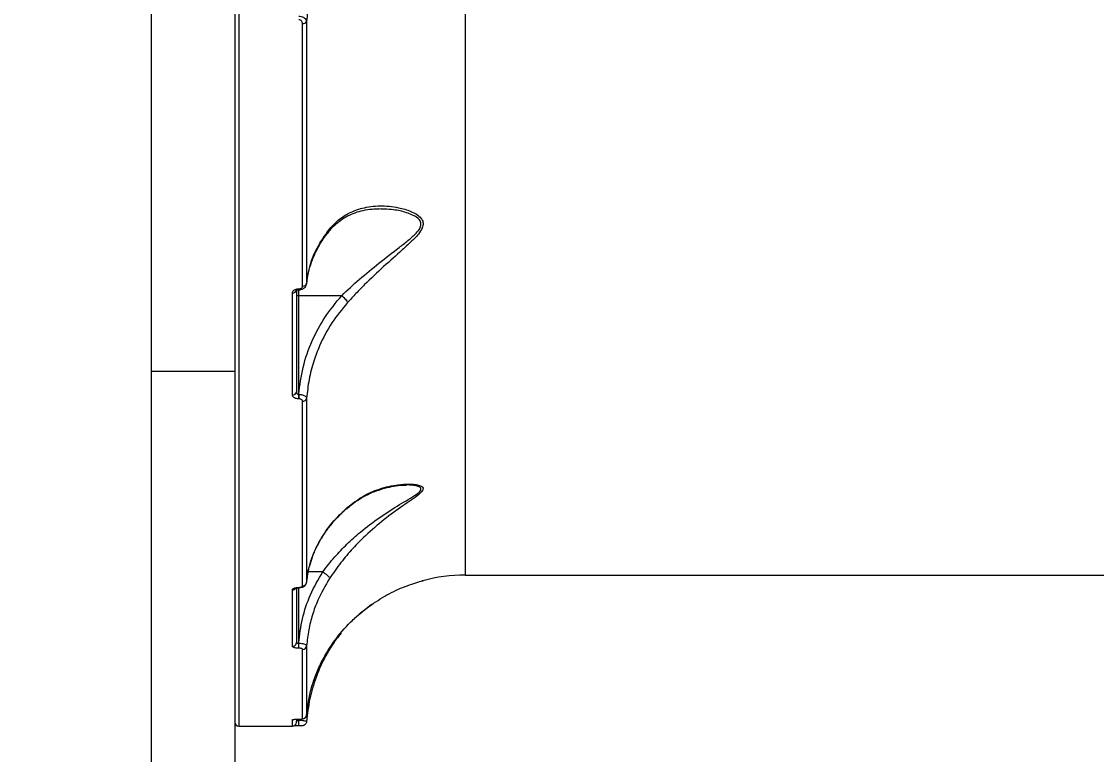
# Model space of a CAD drawing. Header units: millimetres. Extents: x -7735 to 7893, y -6545 to 6034.
# Drawn here: x -2533.8 to -2263.5, y -2596 to -2411.7 of the extents above; entities that cross this region are included whole.
import ezdxf

# ---------------------------------------------------------------- set-up
doc = ezdxf.new("R2010")
doc.units = ezdxf.units.MM
for name, color, linetype in [('DIKOM_ОБЪЕКТ', 7, 'Continuous'), ('DIKOM_РАЗМЕР_ЗОНА', 7, 'Continuous'), ('DIKOM_РАЗМЕР_ОБЪЕКТА', 7, 'Continuous')]:
    doc.layers.add(name, color=color, linetype=linetype)
doc.styles.add('style1', font='arial.ttf', dxfattribs={"width": 0.8})
doc.dimstyles.new('1-50', dxfattribs={"dimtxt": 300, "dimasz": 200, "dimexe": 100, "dimexo": 0, "dimgap": 100, "dimtad": 1, "dimtxsty": 'style1', "dimcen": 200, "dimclrd": 7, "dimclre": 7, "dimclrt": 7, "dimadec": 1, "dimazin": 2, "dimtfac": 1, "dimtmove": 0, "dimatfit": 2, "dimfxl": 0, "dimlwd": 25, "dimlwe": 18, "dimarcsym": 0})

# ---------------------------------------------------------------- blocks, each defined once
blk = doc.blocks.new('*D0')
at = {"layer": 'Defpoints', "color": 0, "transparency": 16777216}
for p in [(5893.22, 882.1), (-4595.74, 266.13), (5893.22, -5840.17)]:
    blk.add_point(p, dxfattribs=at)
at = {"layer": 'DIKOM_РАЗМЕР_ОБЪЕКТА', "color": 7, "lineweight": 18, "transparency": 16777216}
for p, q in [((5893.22, 882.1), (5893.22, -5940.17)), ((-4595.74, 266.13), (-4595.74, -5940.17))]:
    blk.add_line(p, q, dxfattribs=at)
at = {"layer": 'DIKOM_РАЗМЕР_ОБЪЕКТА', "color": 7, "lineweight": 25, "transparency": 16777216}
blk.add_line((-4395.74, -5840.17), (5693.22, -5840.17), dxfattribs=at)
at = {"layer": 'DIKOM_РАЗМЕР_ОБЪЕКТА', "color": 7, "transparency": 16777216}
for points in [[(-4395.74, -5806.84), (-4395.74, -5873.51), (-4595.74, -5840.17)], [(5693.22, -5806.84), (5693.22, -5873.51), (5893.22, -5840.17)]]:
    blk.add_solid(points, dxfattribs=at)
at = {"layer": 'DIKOM_РАЗМЕР_ОБЪЕКТА', "color": 7, "transparency": 16777216, "insert": (648.74, -5587), "char_height": 300, "attachment_point": 5, "style": 'style1'}
blk.add_mtext('10450', dxfattribs=at)
blk = doc.blocks.new('*D1')
at = {"layer": 'Defpoints', "color": 0, "transparency": 16777216}
for p in [(-1659.72, 4539.04), (-6635.97, -4006.79), (-1659.72, -4006.79)]:
    blk.add_point(p, dxfattribs=at)
at = {"layer": 'DIKOM_РАЗМЕР_ОБЪЕКТА', "color": 7, "lineweight": 18, "transparency": 16777216}
for p, q in [((-1659.72, 4539.04), (-6735.97, 4539.04)), ((-1659.72, -4006.79), (-6735.97, -4006.79))]:
    blk.add_line(p, q, dxfattribs=at)
at = {"layer": 'DIKOM_РАЗМЕР_ОБЪЕКТА', "color": 7, "lineweight": 25, "transparency": 16777216}
blk.add_line((-6635.97, 4339.04), (-6635.97, -3806.79), dxfattribs=at)
at = {"layer": 'DIKOM_РАЗМЕР_ОБЪЕКТА', "color": 7, "transparency": 16777216}
for points in [[(-6669.31, 4339.04), (-6602.64, 4339.04), (-6635.97, 4539.04)], [(-6669.31, -3806.79), (-6602.64, -3806.79), (-6635.97, -4006.79)]]:
    blk.add_solid(points, dxfattribs=at)
at = {"layer": 'DIKOM_РАЗМЕР_ОБЪЕКТА', "color": 7, "transparency": 16777216, "insert": (-6889.14, 266.13), "char_height": 300, "attachment_point": 5, "rotation": 90, "style": 'style1'}
blk.add_mtext('8550', dxfattribs=at)
blk = doc.blocks.new('*D2')
at = {"layer": 'Defpoints', "color": 0, "transparency": 16777216}
for p in [(-1994.19, 6033.86), (-7284.85, -5501.61), (-1994.19, -5501.61)]:
    blk.add_point(p, dxfattribs=at)
at = {"layer": 'DIKOM_РАЗМЕР_ЗОНА', "color": 7, "lineweight": 18, "transparency": 16777216}
for p, q in [((-1994.19, 6033.86), (-7384.85, 6033.86)), ((-1994.19, -5501.61), (-7384.85, -5501.61))]:
    blk.add_line(p, q, dxfattribs=at)
at = {"layer": 'DIKOM_РАЗМЕР_ЗОНА', "color": 7, "lineweight": 25, "transparency": 16777216}
blk.add_line((-7284.85, 5833.86), (-7284.85, -5301.61), dxfattribs=at)
at = {"layer": 'DIKOM_РАЗМЕР_ЗОНА', "color": 7, "transparency": 16777216}
for points in [[(-7318.18, 5833.86), (-7251.52, 5833.86), (-7284.85, 6033.86)], [(-7318.18, -5301.61), (-7251.52, -5301.61), (-7284.85, -5501.61)]]:
    blk.add_solid(points, dxfattribs=at)
at = {"layer": 'DIKOM_РАЗМЕР_ЗОНА', "color": 7, "transparency": 16777216, "insert": (-7538.02, 266.13), "char_height": 300, "attachment_point": 5, "rotation": 90, "style": 'style1'}
blk.add_mtext('11550', dxfattribs=at)
blk = doc.blocks.new('*D3')
at = {"layer": 'Defpoints', "color": 0, "transparency": 16777216}
for p in [(-6112.56, 266.13), (7893.22, 266.13), (7893.22, -6445.11)]:
    blk.add_point(p, dxfattribs=at)
at = {"layer": 'DIKOM_РАЗМЕР_ЗОНА', "color": 7, "lineweight": 18, "transparency": 16777216}
for p, q in [((-6112.56, 266.13), (-6112.56, -6545.11)), ((7893.22, 266.13), (7893.22, -6545.11))]:
    blk.add_line(p, q, dxfattribs=at)
at = {"layer": 'DIKOM_РАЗМЕР_ЗОНА', "color": 7, "lineweight": 25, "transparency": 16777216}
blk.add_line((-5912.56, -6445.11), (7693.22, -6445.11), dxfattribs=at)
at = {"layer": 'DIKOM_РАЗМЕР_ЗОНА', "color": 7, "transparency": 16777216}
for points in [[(-5912.56, -6411.77), (-5912.56, -6478.44), (-6112.56, -6445.11)], [(7693.22, -6411.77), (7693.22, -6478.44), (7893.22, -6445.11)]]:
    blk.add_solid(points, dxfattribs=at)
at = {"layer": 'DIKOM_РАЗМЕР_ЗОНА', "color": 7, "transparency": 16777216, "insert": (890.33, -6191.83), "char_height": 300, "attachment_point": 5, "style": 'style1'}
blk.add_mtext('13950', dxfattribs=at)

msp = doc.modelspace()

# ---------------------------------------------------------------- linework, layer by layer
at = {"layer": 'DIKOM_ОБЪЕКТ', "color": 7, "linetype": 'Continuous', "lineweight": 15}
for p, q in [((-2501.19, -1838.097), (-2501.19, -2499.653)), ((-2480.19, -1838.097), (-2480.19, -2499.653)), ((-2479.19, -2169.877), (-2479.19, -2588.875)), ((-2422.24, -2230.722), (-2422.24, -2550.875)), ((-2463.13, -2478.224), (-2463.13, -2412.247)), ((-2462.133, -2411.71), (-2462.133, -2477.542)), ((-2462.083, -2477.637), (-2462.007, -2476.979)), ((-2465.69, -2505.636), (-2465.69, -2479.916)), ((-2464.69, -2479.176), (-2464.69, -2504.835)), ((-2464.19, -2478.903), (-2464.135, -2478.903)), ((-2464.19, -2479.165), (-2464.19, -2478.903)), ((-2464.19, -2479.165), (-2464.135, -2479.165)), ((-2464.19, -2479.174), (-2464.19, -2480.645)), ((-2453.303, -2480.645), (-2464.19, -2480.645)), ((-2464.19, -2480.645), (-2464.19, -2505.446)), ((-2464.135, -2479.165), (-2464.135, -2478.903)), ((-2501.19, -2499.653), (-2480.19, -2499.653)), ((-2501.19, -2499.653), (-2501.19, -2605.691)), ((-2480.19, -2499.653), (-2480.19, -2605.691)), ((-2464.19, -2505.446), (-2464.111, -2505.446)), ((-2464.19, -2505.446), (-2464.19, -2506.576)), ((-2464.111, -2505.446), (-2464.111, -2506.576)), ((-2464.111, -2506.576), (-2464.19, -2506.576)), ((-2463.13, -2553.574), (-2463.13, -2507.186)), ((-2462.133, -2506.44), (-2462.133, -2552.725)), ((-2458.076, -2550.104), (-2461.705, -2550.104)), ((-2422.24, -2550.875), (-2052.14, -2550.875)), ((-2464.69, -2554.244), (-2464.69, -2567.861)), ((-2464.19, -2553.985), (-2464.111, -2553.985)), ((-2464.19, -2554.068), (-2464.19, -2553.985)), ((-2464.19, -2554.068), (-2464.111, -2554.068)), ((-2464.19, -2554.068), (-2464.19, -2567.986)), ((-2464.111, -2554.068), (-2464.111, -2553.985)), ((-2465.69, -2568.813), (-2465.69, -2554.612)), ((-2445.781, -2558.292), (-2450.104, -2561.843)), ((-2464.19, -2567.986), (-2464.135, -2567.986)), ((-2464.19, -2567.986), (-2464.19, -2569.27)), ((-2464.135, -2567.986), (-2464.135, -2569.27)), ((-2464.135, -2569.27), (-2464.19, -2569.27)), ((-2463.13, -2587.002), (-2463.13, -2569.572)), ((-2462.133, -2568.688), (-2462.133, -2586.079)), ((-2479.19, -2588.875), (-2465.69, -2588.875)), ((-2465.69, -2588.875), (-2465.69, -2587.278)), ((-2464.69, -2587.296), (-2464.69, -2587.875)), ((-2464.19, -2587.112), (-2464.087, -2587.112)), ((-2464.19, -2587.116), (-2464.19, -2587.112)), ((-2464.19, -2587.116), (-2464.087, -2587.116)), ((-2464.19, -2587.117), (-2464.19, -2587.371)), ((-2464.19, -2587.371), (-2464.157, -2587.371)), ((-2464.19, -2587.371), (-2464.19, -2588.706)), ((-2464.19, -2588.706), (-2464.157, -2588.706)), ((-2464.157, -2587.371), (-2464.119, -2587.097)), ((-2464.157, -2587.371), (-2464.157, -2588.706)), ((-2464.087, -2587.116), (-2464.087, -2587.112))]:
    msp.add_line(p, q, dxfattribs=at)
at = {"layer": 'DIKOM_ОБЪЕКТ', "color": 7, "linetype": 'Continuous', "lineweight": 15, "flags": 128}
for points in [[(-2464.69, -2480.483), (-2464.681, -2480.515), (-2464.652, -2480.545), (-2464.606, -2480.573), (-2464.544, -2480.598), (-2464.468, -2480.618), (-2464.381, -2480.633), (-2464.288, -2480.642), (-2464.19, -2480.645)], [(-2462.133, -2587.747), (-2462.164, -2587.931), (-2462.223, -2588.093)]]:
    msp.add_lwpolyline(points, dxfattribs=at)
at = {"layer": 'DIKOM_ОБЪЕКТ', "color": 7, "linetype": 'Continuous', "lineweight": 15}
for centre, radius, start, end in [((-2462.98, -2411.331), 0.928, 260.70447, 335.91011), ((-2463.027, -2477.305), 0.925, 263.59711, 345.18126), ((-2465.577, -2479.023), 0.9, 262.79607, 350.24988), ((-2465.601, -2504.723), 0.917, 264.41871, 353.03074), ((-2463.051, -2506.252), 0.937, 265.15959, 348.47055), ((-2422.24, -2590.875), 40, 90, 105.40224), ((-2465.68, -2553.581), 1.031, 269.42132, 321.53649), ((-2463.094, -2552.606), 0.968, 267.85894, 352.95675), ((-2465.667, -2567.836), 0.977, 268.63398, 358.56757), ((-2463.11, -2568.59), 0.982, 268.81644, 354.29402), ((-2463.128, -2586.004), 0.998, 269.88747, 355.66089), ((-2479.19, -2587.875), 1, 180, 270), ((-2465.705, -2586.201), 1.077, 270.7702, 291.8088), ((-2465.69, -2587.875), 1, 270, 360)]:
    msp.add_arc(centre, radius, start, end, dxfattribs=at)
for points, knots in [([(-2445.848, -2375.731), (-2446.091, -2375.958), (-2447.314, -2377.099), (-2449.379, -2379.291), (-2452.745, -2383.519), (-2455.501, -2388.04), (-2457.855, -2393.066), (-2459.428, -2397.232), (-2460.751, -2401.936), (-2461.706, -2406.77), (-2461.991, -2410.063), (-2462.133, -2411.71)], [0, 0, 0, 0, 0.0242944, 0.1222447, 0.2202135, 0.4215124, 0.511885, 0.6322369, 0.7525905, 0.8762985, 1, 1, 1, 1]), ([(-2464.087, -2410.382), (-2463.994, -2410.387), (-2463.688, -2410.406), (-2463.196, -2410.529), (-2462.671, -2410.794), (-2462.284, -2411.167), (-2462.147, -2411.498), (-2462.135, -2411.681), (-2462.133, -2411.71)], [0, 0, 0, 0, 0.0891759, 0.2936428, 0.4896027, 0.716395, 0.9546059, 1, 1, 1, 1]), ([(-2463.13, -2412.247), (-2463.146, -2412.108), (-2463.175, -2411.862), (-2463.379, -2411.565), (-2463.637, -2411.373), (-2463.886, -2411.29), (-2464.04, -2411.283), (-2464.087, -2411.281)], [0, 0, 0, 0, 0.30262819, 0.53470446, 0.7255247, 0.91716041, 1, 1, 1, 1]), ([(-2456.462, -2464.437), (-2456.409, -2464.366), (-2455.953, -2463.756), (-2454.965, -2462.798), (-2453.474, -2461.563), (-2451.786, -2460.536), (-2449.923, -2459.717), (-2447.867, -2459.156), (-2445.87, -2458.829), (-2444.555, -2458.822), (-2443.988, -2458.819)], [0, 0, 0, 0, 0.01648323, 0.14099479, 0.27367017, 0.41507005, 0.56438203, 0.71963461, 0.87911138, 1, 1, 1, 1]), ([(-2456.366, -2463.911), (-2455.65, -2463.125), (-2454.113, -2461.44), (-2451.323, -2459.706), (-2447.817, -2458.41), (-2443.65, -2457.899), (-2439.464, -2458.297), (-2436.371, -2459.201), (-2434.473, -2460.159), (-2433.343, -2461.066), (-2432.903, -2461.917), (-2432.8, -2462.736), (-2432.994, -2463.729), (-2434.077, -2465.331), (-2435.877, -2467.163), (-2438.824, -2469.831), (-2442.809, -2473.323), (-2446.733, -2477.034), (-2449.741, -2480.095), (-2451.126, -2481.605), (-2451.822, -2482.364)], [0, 0, 0, 0, 0.0590567, 0.1267727, 0.1965315, 0.2899977, 0.3861952, 0.4527705, 0.4864332, 0.5209074, 0.5489157, 0.5542511, 0.5800468, 0.615212, 0.6617362, 0.7094925, 0.80614, 0.9056055, 0.952556, 1, 1, 1, 1]), ([(-2453.3, -2480.646), (-2453.3, -2480.645), (-2451.904, -2479.249), (-2448.785, -2476.423), (-2443.905, -2472.378), (-2439.746, -2469.224), (-2436.605, -2466.774), (-2434.716, -2465.141), (-2433.54, -2463.681), (-2433.328, -2462.775), (-2433.436, -2462.044), (-2433.911, -2461.289), (-2435.094, -2460.502), (-2437.088, -2459.68), (-2440.102, -2458.943), (-2442.612, -2458.88), (-2444, -2458.845)], [0, 0, 0, 0, 0.0000236, 0.1384126, 0.2804698, 0.4262325, 0.493218, 0.5613197, 0.6094188, 0.6436063, 0.6506675, 0.6882193, 0.7352066, 0.7840639, 0.8806197, 1, 1, 1, 1]), ([(-2462.133, -2477.542), (-2461.854, -2475.839), (-2461.289, -2472.388), (-2459.212, -2467.793), (-2457.225, -2465.083), (-2456.366, -2463.911)], [0, 0, 0, 0, 0.355867, 0.7214818, 1, 1, 1, 1]), ([(-2462.007, -2476.979), (-2461.976, -2476.675), (-2461.856, -2475.497), (-2461.328, -2473.464), (-2460.426, -2470.896), (-2459.189, -2468.389), (-2457.87, -2466.219), (-2456.845, -2464.94), (-2456.437, -2464.431)], [0, 0, 0, 0, 0.0691865, 0.2674268, 0.4669327, 0.6671413, 0.8674587, 1, 1, 1, 1]), ([(-2456.366, -2463.911), (-2456.366, -2463.937), (-2456.367, -2464.039), (-2456.391, -2464.213), (-2456.479, -2464.314), (-2456.525, -2464.365)], [0, 0, 0, 0, 0.1435204, 0.562311, 1, 1, 1, 1]), ([(-2464.136, -2479.165), (-2464.136, -2479.165), (-2463.877, -2479.165), (-2463.37, -2479.086), (-2462.741, -2478.757), (-2462.327, -2478.282), (-2462.126, -2477.833), (-2462.152, -2477.57), (-2462.158, -2477.497)], [0, 0, 0, 0, 0.0003198, 0.2599539, 0.5046256, 0.7217257, 0.922706, 1, 1, 1, 1]), ([(-2464.135, -2478.903), (-2464.061, -2478.9), (-2463.873, -2478.892), (-2463.591, -2478.81), (-2463.336, -2478.656), (-2463.164, -2478.453), (-2463.141, -2478.301), (-2463.13, -2478.224)], [0, 0, 0, 0, 0.1422536, 0.3570232, 0.5715745, 0.7857549, 1, 1, 1, 1]), ([(-2465.69, -2479.916), (-2465.674, -2479.802), (-2465.64, -2479.575), (-2465.382, -2479.272), (-2465.001, -2479.042), (-2464.579, -2478.921), (-2464.301, -2478.908), (-2464.19, -2478.903)], [0, 0, 0, 0, 0.21506184, 0.42992457, 0.64471648, 0.85917511, 1, 1, 1, 1]), ([(-2464.725, -2479.317), (-2464.725, -2479.316), (-2464.726, -2479.316), (-2464.66, -2479.268), (-2464.544, -2479.217), (-2464.38, -2479.173), (-2464.253, -2479.169), (-2464.19, -2479.167)], [0, 0, 0, 0, 0.189011, 0.3909107, 0.5816682, 0.7926543, 1, 1, 1, 1]), ([(-2464.111, -2505.446), (-2463.82, -2503.171), (-2463.23, -2498.563), (-2460.911, -2492.053), (-2457.692, -2485.934), (-2454.778, -2482.423), (-2453.303, -2480.645)], [0, 0, 0, 0, 0.25165879, 0.50986403, 0.75187556, 1, 1, 1, 1]), ([(-2453.303, -2480.645), (-2453.302, -2480.645), (-2453.301, -2480.645), (-2453.3, -2480.645), (-2453.3, -2480.646), (-2453.3, -2480.646)], [0, 0, 0, 0, 0.5185069, 0.8722449, 1, 1, 1, 1]), ([(-2453.3, -2480.646), (-2453.13, -2480.792), (-2452.789, -2481.084), (-2452.336, -2481.566), (-2452.031, -2481.963), (-2451.88, -2482.22), (-2451.837, -2482.327), (-2451.822, -2482.364)], [0, 0, 0, 0, 0.2488102, 0.4975539, 0.74639, 0.9126742, 1, 1, 1, 1]), ([(-2451.822, -2482.364), (-2453.194, -2484.032), (-2455.972, -2487.411), (-2458.638, -2492.484), (-2460.454, -2497.281), (-2461.618, -2501.688), (-2461.961, -2504.849), (-2462.133, -2506.44)], [0, 0, 0, 0, 0.2398807, 0.4858728, 0.6394174, 0.8185443, 1, 1, 1, 1]), ([(-2464.19, -2506.576), (-2464.277, -2506.574), (-2464.534, -2506.565), (-2464.952, -2506.468), (-2465.358, -2506.257), (-2465.637, -2505.966), (-2465.672, -2505.746), (-2465.69, -2505.636)], [0, 0, 0, 0, 0.10826879, 0.32043795, 0.54309396, 0.77157491, 1, 1, 1, 1]), ([(-2464.69, -2504.835), (-2464.685, -2504.906), (-2464.673, -2505.045), (-2464.584, -2505.231), (-2464.46, -2505.362), (-2464.348, -2505.419), (-2464.263, -2505.442), (-2464.219, -2505.444), (-2464.19, -2505.446)], [0, 0, 0, 0, 0.25539118, 0.4987854, 0.71663506, 0.86175312, 0.90693043, 1, 1, 1, 1]), ([(-2464.111, -2505.446), (-2463.994, -2505.453), (-2463.657, -2505.474), (-2463.115, -2505.588), (-2462.582, -2505.813), (-2462.21, -2506.111), (-2462.159, -2506.331), (-2462.133, -2506.44)], [0, 0, 0, 0, 0.11318749, 0.325945, 0.54798206, 0.77545114, 1, 1, 1, 1]), ([(-2463.13, -2507.186), (-2463.142, -2507.115), (-2463.165, -2506.972), (-2463.347, -2506.783), (-2463.611, -2506.647), (-2463.884, -2506.584), (-2464.052, -2506.578), (-2464.111, -2506.576)], [0, 0, 0, 0, 0.2288132, 0.4578121, 0.6784778, 0.888322, 1, 1, 1, 1]), ([(-2458.069, -2550.106), (-2458.068, -2550.105), (-2457.152, -2548.823), (-2455.203, -2546.417), (-2451.989, -2543.05), (-2448.204, -2539.664), (-2443.727, -2536.285), (-2439.61, -2533.683), (-2436.516, -2531.844), (-2434.613, -2530.681), (-2433.615, -2529.862), (-2433.335, -2529.33), (-2433.363, -2529.076), (-2433.648, -2528.76), (-2434.291, -2528.477), (-2435.542, -2528.303), (-2436.513, -2528.216), (-2437.057, -2528.254), (-2437.074, -2528.256)], [0, 0, 0, 0, 0.0000492, 0.113395, 0.2167824, 0.3226765, 0.4689901, 0.6190557, 0.686976, 0.7560366, 0.8111126, 0.8229738, 0.8536425, 0.8628287, 0.9028281, 0.9500643, 0.9984158, 1, 1, 1, 1]), ([(-2451.822, -2533.843), (-2450.649, -2532.937), (-2448.092, -2530.963), (-2443.771, -2529.096), (-2439.696, -2528.141), (-2436.714, -2527.953), (-2434.891, -2528.067), (-2433.706, -2528.308), (-2432.899, -2528.734), (-2432.782, -2529.218), (-2433.069, -2529.861), (-2433.975, -2530.739), (-2435.793, -2532.029), (-2438.694, -2534.008), (-2442.644, -2536.852), (-2446.903, -2540.486), (-2450.549, -2544.178), (-2453.654, -2547.795), (-2455.438, -2550.401), (-2456.366, -2551.755)], [0, 0, 0, 0, 0.0790212, 0.1721802, 0.2680575, 0.3287281, 0.361057, 0.3938981, 0.4223314, 0.4513185, 0.4599416, 0.4989918, 0.5446031, 0.5914335, 0.6876193, 0.7865794, 0.8546756, 0.924442, 1, 1, 1, 1]), ([(-2451.946, -2534.131), (-2451.56, -2533.794), (-2450.548, -2532.91), (-2448.784, -2531.728), (-2446.643, -2530.542), (-2444.332, -2529.575), (-2441.948, -2528.856), (-2439.682, -2528.424), (-2438.066, -2528.254), (-2437.259, -2528.263), (-2437.071, -2528.265)], [0, 0, 0, 0, 0.0842161, 0.2205498, 0.3651123, 0.5171235, 0.6771525, 0.8240086, 0.9590938, 1, 1, 1, 1]), ([(-2462.133, -2552.725), (-2461.848, -2550.919), (-2461.271, -2547.254), (-2458.954, -2542.236), (-2455.852, -2537.673), (-2453.175, -2535.129), (-2451.822, -2533.843)], [0, 0, 0, 0, 0.262567, 0.5326611, 0.7636516, 1, 1, 1, 1]), ([(-2461.182, -2547.969), (-2460.955, -2547.242), (-2460.446, -2545.615), (-2459.29, -2543.161), (-2457.802, -2540.629), (-2456.024, -2538.224), (-2454.101, -2536.036), (-2452.646, -2534.723), (-2451.97, -2534.113)], [0, 0, 0, 0, 0.144223, 0.3228032, 0.5003832, 0.6752047, 0.8490213, 1, 1, 1, 1]), ([(-2451.822, -2533.843), (-2451.836, -2533.884), (-2451.872, -2533.987), (-2451.944, -2534.055), (-2451.987, -2534.096)], [0, 0, 0, 0, 0.3970522, 1, 1, 1, 1]), ([(-2462.102, -2552.77), (-2462.057, -2552.254), (-2461.933, -2550.819), (-2461.608, -2549.212), (-2461.241, -2548.143), (-2461.182, -2547.969)], [0, 0, 0, 0, 0.3196714, 0.889818, 1, 1, 1, 1]), ([(-2464.135, -2567.986), (-2463.88, -2565.942), (-2463.362, -2561.802), (-2461.332, -2555.732), (-2459.168, -2551.992), (-2458.076, -2550.104)], [0, 0, 0, 0, 0.3257364, 0.65968, 1, 1, 1, 1]), ([(-2456.366, -2551.755), (-2457.415, -2553.553), (-2459.123, -2556.479), (-2460.702, -2560.879), (-2461.694, -2564.709), (-2461.985, -2567.346), (-2462.133, -2568.688)], [0, 0, 0, 0, 0.3422124, 0.5572626, 0.7745997, 1, 1, 1, 1]), ([(-2458.076, -2550.104), (-2458.074, -2550.104), (-2458.072, -2550.105), (-2458.07, -2550.106), (-2458.069, -2550.106)], [0, 0, 0, 0, 0.6390194, 1, 1, 1, 1]), ([(-2458.069, -2550.106), (-2457.877, -2550.224), (-2457.493, -2550.461), (-2456.983, -2550.868), (-2456.595, -2551.259), (-2456.41, -2551.541), (-2456.366, -2551.69), (-2456.366, -2551.742), (-2456.366, -2551.755)], [0, 0, 0, 0, 0.2127579, 0.4254243, 0.6381144, 0.8508097, 0.9619082, 1, 1, 1, 1]), ([(-2465.69, -2554.612), (-2465.68, -2554.556), (-2465.657, -2554.432), (-2465.454, -2554.255), (-2465.115, -2554.106), (-2464.679, -2554.005), (-2464.353, -2553.992), (-2464.19, -2553.985)], [0, 0, 0, 0, 0.1741815, 0.3896244, 0.595825, 0.7978718, 1, 1, 1, 1]), ([(-2464.906, -2554.194), (-2464.907, -2554.194), (-2464.917, -2554.201), (-2464.877, -2554.177), (-2464.782, -2554.142), (-2464.606, -2554.1), (-2464.396, -2554.071), (-2464.25, -2554.072), (-2464.19, -2554.072)], [0, 0, 0, 0, 0.0116899, 0.1902358, 0.3682571, 0.5947589, 0.8346855, 1, 1, 1, 1]), ([(-2464.111, -2554.063), (-2464.07, -2554.064), (-2463.802, -2554.073), (-2463.268, -2553.983), (-2462.696, -2553.743), (-2462.311, -2553.331), (-2462.139, -2552.977), (-2462.149, -2552.765), (-2462.152, -2552.707)], [0, 0, 0, 0, 0.0433251, 0.2847435, 0.5764707, 0.7634713, 0.9348986, 1, 1, 1, 1]), ([(-2464.111, -2553.985), (-2464.003, -2553.981), (-2463.788, -2553.972), (-2463.502, -2553.906), (-2463.282, -2553.808), (-2463.152, -2553.692), (-2463.137, -2553.61), (-2463.13, -2553.574)], [0, 0, 0, 0, 0.2040068, 0.4080127, 0.6135116, 0.8265208, 1, 1, 1, 1]), ([(-2445.848, -2558.332), (-2444.351, -2557.362), (-2441.319, -2555.397), (-2437.446, -2553.752), (-2434.924, -2552.897), (-2433.664, -2552.526), (-2432.978, -2552.34), (-2432.729, -2552.275), (-2432.973, -2552.34), (-2433.075, -2552.367)], [0, 0, 0, 0, 0.2775908, 0.5625892, 0.7137436, 0.7903378, 0.8693491, 0.9455054, 1, 1, 1, 1]), ([(-2462.133, -2586.079), (-2461.823, -2583.79), (-2461.355, -2580.33), (-2459.791, -2575.822), (-2457.988, -2571.829), (-2455.231, -2567.344), (-2451.817, -2563.362), (-2448.6, -2560.385), (-2446.765, -2559.017), (-2445.848, -2558.332)], [0, 0, 0, 0, 0.2227125, 0.3367323, 0.4507498, 0.6310057, 0.8132767, 0.9066504, 1, 1, 1, 1]), ([(-2464.69, -2567.861), (-2464.685, -2567.875), (-2464.674, -2567.903), (-2464.587, -2567.941), (-2464.461, -2567.969), (-2464.32, -2567.984), (-2464.227, -2567.985), (-2464.19, -2567.986)], [0, 0, 0, 0, 0.21503766, 0.43014306, 0.64484363, 0.85942483, 1, 1, 1, 1]), ([(-2464.135, -2567.986), (-2463.986, -2567.994), (-2463.613, -2568.014), (-2463.049, -2568.11), (-2462.542, -2568.271), (-2462.199, -2568.473), (-2462.155, -2568.616), (-2462.133, -2568.688)], [0, 0, 0, 0, 0.1423726, 0.3572353, 0.5716693, 0.7857185, 1, 1, 1, 1]), ([(-2453.45, -2565.515), (-2454.056, -2566.27), (-2455.323, -2567.85), (-2456.995, -2570.568), (-2458.381, -2573.222), (-2459.081, -2574.918), (-2459.374, -2575.63)], [0, 0, 0, 0, 0.24788241, 0.51919178, 0.79838204, 1, 1, 1, 1]), ([(-2464.19, -2569.27), (-2464.301, -2569.268), (-2464.579, -2569.262), (-2465.001, -2569.207), (-2465.382, -2569.105), (-2465.64, -2568.968), (-2465.674, -2568.865), (-2465.69, -2568.813)], [0, 0, 0, 0, 0.1408174, 0.3553037, 0.5700307, 0.7849482, 1, 1, 1, 1]), ([(-2463.13, -2569.572), (-2463.141, -2569.538), (-2463.164, -2569.471), (-2463.336, -2569.38), (-2463.591, -2569.312), (-2463.873, -2569.275), (-2464.061, -2569.271), (-2464.135, -2569.27)], [0, 0, 0, 0, 0.2143011, 0.4284194, 0.6429983, 0.857736, 1, 1, 1, 1]), ([(-2459.374, -2575.63), (-2459.501, -2575.961), (-2460.299, -2578.039), (-2461.485, -2582.05), (-2461.914, -2585.823), (-2462.133, -2587.747)], [0, 0, 0, 0, 0.0849876, 0.5334672, 1, 1, 1, 1]), ([(-2459.374, -2575.63), (-2459.371, -2575.621), (-2459.344, -2575.553), (-2459.343, -2575.444), (-2459.455, -2575.318), (-2459.487, -2575.283)], [0, 0, 0, 0, 0.0927213, 0.7478691, 1, 1, 1, 1]), ([(-2464.087, -2587.116), (-2464.071, -2587.116), (-2463.927, -2587.118), (-2463.651, -2587.108), (-2463.282, -2587.081), (-2463.025, -2587.043), (-2462.742, -2586.955), (-2462.477, -2586.796), (-2462.262, -2586.536), (-2462.142, -2586.281), (-2462.147, -2586.119), (-2462.148, -2586.077)], [0, 0, 0, 0, 0.0169234, 0.1536423, 0.2948177, 0.4840819, 0.5892066, 0.7106162, 0.8262617, 0.9555372, 1, 1, 1, 1]), ([(-2465.69, -2587.278), (-2465.69, -2587.275), (-2465.687, -2587.254), (-2465.603, -2587.215), (-2465.35, -2587.17), (-2465.017, -2587.138), (-2464.626, -2587.116), (-2464.336, -2587.114), (-2464.19, -2587.112)], [0, 0, 0, 0, 0.0392298, 0.2872338, 0.4951828, 0.671038, 0.835294, 1, 1, 1, 1]), ([(-2465.315, -2587.185), (-2465.315, -2587.185), (-2465.313, -2587.185), (-2465.218, -2587.167), (-2465.005, -2587.144), (-2464.659, -2587.123), (-2464.318, -2587.115), (-2464.131, -2587.118), (-2464.071, -2587.118)], [0, 0, 0, 0, 0.07420708, 0.22653305, 0.44341472, 0.69488022, 0.90095904, 1, 1, 1, 1]), ([(-2465.219, -2588.719), (-2465.11, -2588.716), (-2464.874, -2588.71), (-2464.47, -2588.706), (-2464.215, -2588.707), (-2464.139, -2588.707)], [0, 0, 0, 0, 0.3734806, 0.810571, 1, 1, 1, 1]), ([(-2464.69, -2587.749), (-2464.684, -2587.705), (-2464.673, -2587.619), (-2464.582, -2587.503), (-2464.457, -2587.423), (-2464.341, -2587.387), (-2464.259, -2587.374), (-2464.216, -2587.372), (-2464.19, -2587.371)], [0, 0, 0, 0, 0.2685923, 0.5228635, 0.7427139, 0.8691434, 0.9241874, 1, 1, 1, 1]), ([(-2464.157, -2587.371), (-2464.056, -2587.375), (-2463.722, -2587.387), (-2463.159, -2587.432), (-2462.59, -2587.52), (-2462.2, -2587.632), (-2462.155, -2587.709), (-2462.133, -2587.747)], [0, 0, 0, 0, 0.09424, 0.3122748, 0.5411633, 0.7714006, 1, 1, 1, 1]), ([(-2464.157, -2588.706), (-2464.049, -2588.706), (-2463.813, -2588.706), (-2463.479, -2588.7), (-2463.239, -2588.691), (-2463.099, -2588.682), (-2462.99, -2588.669), (-2462.847, -2588.639), (-2462.644, -2588.561), (-2462.399, -2588.39), (-2462.285, -2588.197), (-2462.223, -2588.093)], [0, 0, 0, 0, 0.1257492, 0.2731002, 0.4362135, 0.5414591, 0.6054899, 0.6583201, 0.7410776, 0.8602453, 1, 1, 1, 1]), ([(-2464.087, -2587.112), (-2463.992, -2587.111), (-2463.804, -2587.11), (-2463.552, -2587.096), (-2463.342, -2587.075), (-2463.185, -2587.045), (-2463.133, -2587.019), (-2463.131, -2587.004), (-2463.13, -2587.002)], [0, 0, 0, 0, 0.1672979, 0.3344325, 0.5090686, 0.7130634, 0.9577324, 1, 1, 1, 1])]:
    msp.add_open_spline(points, degree=3, knots=knots, dxfattribs=at)

# ---------------------------------------------------------------- dimensions: what is measured, and where the dimension line sits
at = {"layer": 'DIKOM_РАЗМЕР_ЗОНА'}
dim = msp.add_linear_dim(base=(-7284.85, -5501.612), p1=(-1994.19, 6033.862), p2=(-1994.19, -5501.612), angle=90, text='11550', dimstyle='1-50', dxfattribs=at)
dim.commit()
dim.dimension.update_dxf_attribs({"geometry": '*D2', "text_midpoint": (-7284.85, 266.125), "dimtype": 160})
dim = msp.add_linear_dim(base=(7893.216, -6445.106), p1=(-6112.558, 266.125), p2=(7893.216, 266.125), text='13950', dimstyle='1-50', dxfattribs=at)
dim.commit()
dim.dimension.update_dxf_attribs({"geometry": '*D3', "text_midpoint": (890.329, -6445.106), "dimtype": 160})
at = {"layer": 'DIKOM_РАЗМЕР_ОБЪЕКТА'}
dim = msp.add_linear_dim(base=(-6635.972, -4006.787), p1=(-1659.723, 4539.038), p2=(-1659.723, -4006.787), angle=90, text='8550', dimstyle='1-50', dxfattribs=at)
dim.commit()
dim.dimension.update_dxf_attribs({"geometry": '*D1', "text_midpoint": (-6635.972, 266.125), "dimtype": 160})
dim = msp.add_linear_dim(base=(5893.216, -5840.173), p1=(-4595.736, 266.125), p2=(5893.216, 882.098), text='10450', dimstyle='1-50', dxfattribs=at)
dim.commit()
dim.dimension.update_dxf_attribs({"geometry": '*D0', "text_midpoint": (648.74, -5840.173), "dimtype": 160})

doc.saveas('drawing.dxf')
